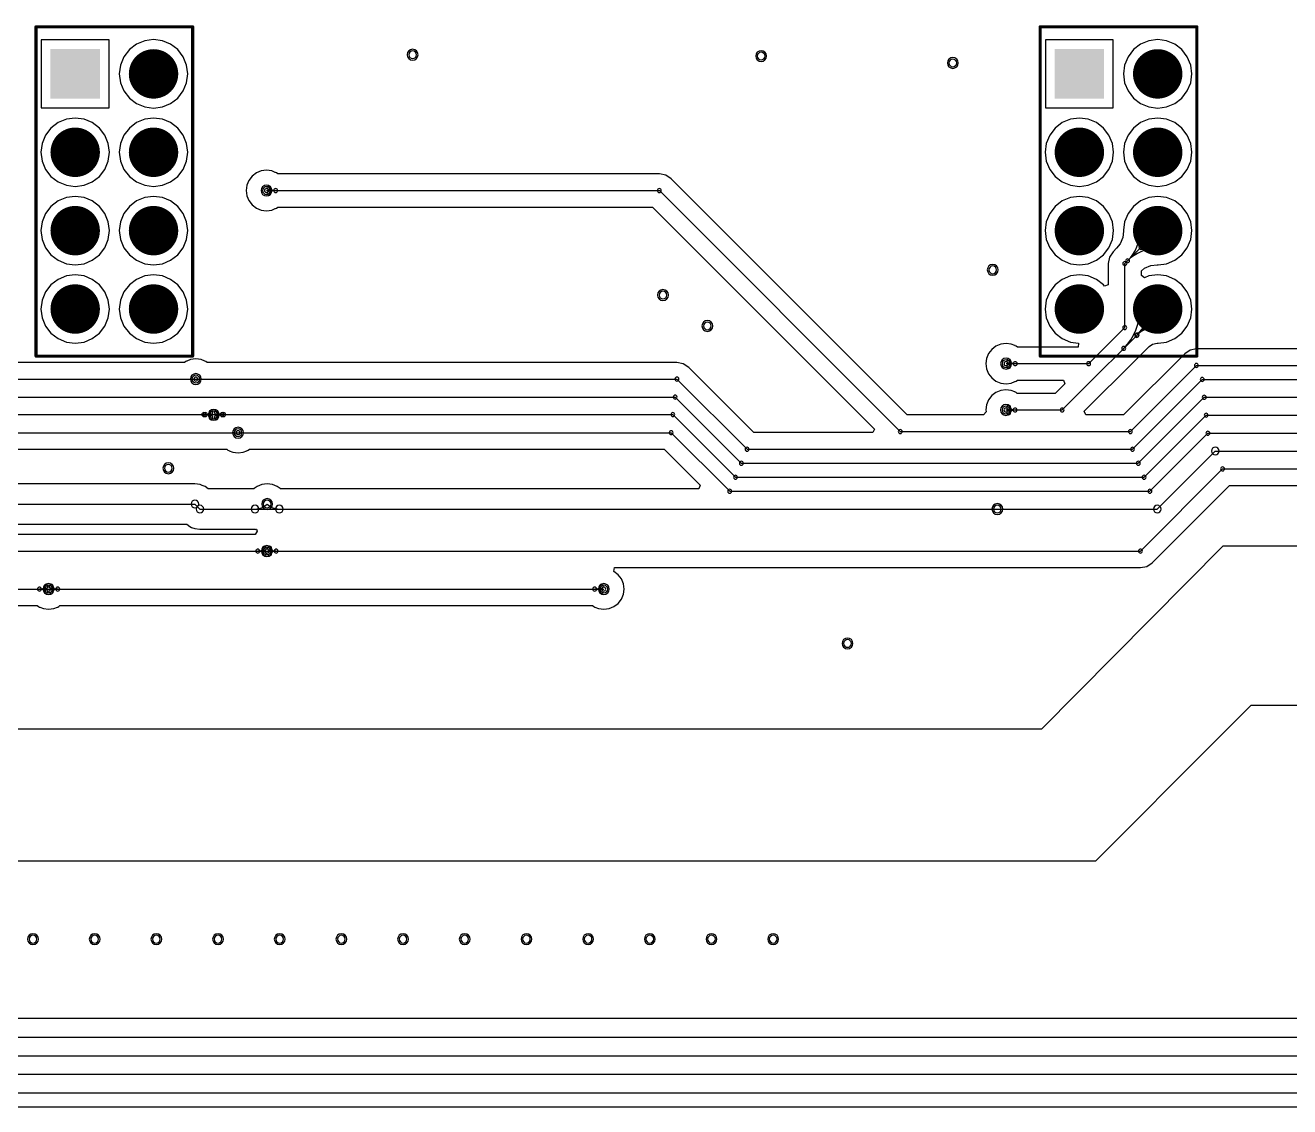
# Model space of a CAD drawing. Header units: inches. Extents: x 32166 to 66782, y 2386 to 7162.
# Drawn here: x 32795.8 to 33123.7, y 3661 to 3941.3 of the extents above; entities that cross this region are included whole.
import ezdxf

# ---------------------------------------------------------------- set-up
doc = ezdxf.new("R2010")
doc.units = ezdxf.units.IN
doc.header["$LTSCALE"] = 0.64311
doc.header["$MEASUREMENT"] = 0
for name, color, linetype in [('KEEPOUTLAYER', 6, 'CONTINUOUS'), ('MULTILAYER', 9, 'CONTINUOUS'), ('TOPLAYER', 1, 'CONTINUOUS'), ('TOPOVERLAY', 2, 'CONTINUOUS'), ('TOPSOLDER', 216, 'CONTINUOUS')]:
    doc.layers.add(name, color=color, linetype=linetype)

msp = doc.modelspace()

# ---------------------------------------------------------------- linework, layer by layer
at = {"layer": 'KEEPOUTLAYER'}
msp.add_line((32499.27, 3660.96), (34258.55, 3660.96), dxfattribs=at)
at = {"layer": 'MULTILAYER', "const_width": 5.6}
for points in [[(32826.21, 3928.72, 1), (32831.81, 3928.72, 1)], [(33086.69, 3928.72, 1), (33092.29, 3928.72, 1)], [(32805.89, 3908.4, 1), (32811.49, 3908.4, 1)], [(32826.21, 3908.4, 1), (32831.81, 3908.4, 1)], [(33066.37, 3908.4, 1), (33071.97, 3908.4, 1)], [(33086.69, 3908.4, 1), (33092.29, 3908.4, 1)], [(32805.89, 3888.08, 1), (32811.49, 3888.08, 1)], [(32826.21, 3888.08, 1), (32831.81, 3888.08, 1)], [(33066.37, 3888.08, 1), (33071.97, 3888.08, 1)], [(33086.69, 3888.08, 1), (33092.29, 3888.08, 1)], [(32805.89, 3867.76, 1), (32811.49, 3867.76, 1)], [(32826.21, 3867.76, 1), (32831.81, 3867.76, 1)], [(33066.37, 3867.76, 1), (33071.97, 3867.76, 1)], [(33086.69, 3867.76, 1), (33092.29, 3867.76, 1)]]:
    msp.add_lwpolyline(points, format="xyb", close=True, dxfattribs=at)
at = {"layer": 'MULTILAYER'}
for centre, start, end in [((32896.23, 3933.68), 0, 180), ((32896.23, 3933.68), 180, 0), ((32986.63, 3933.33), 0, 180), ((32986.63, 3933.33), 180, 0), ((33036.35, 3931.56), 0, 180), ((33036.35, 3931.56), 180, 0), ((32858.31, 3898.48), 0, 180), ((32858.31, 3898.48), 180, 0), ((33046.71, 3877.92), 0, 180), ((33046.71, 3877.92), 180, 0), ((32961.17, 3871.38), 0, 180), ((32961.17, 3871.38), 180, 0), ((32972.69, 3863.38), 0, 180), ((32972.69, 3863.38), 180, 0), ((33050.15, 3853.6), 0, 180), ((32839.99, 3849.6), 0, 180), ((33050.15, 3853.6), 180, 0), ((32839.99, 3849.6), 180, 0), ((32844.63, 3840.32), 0, 180), ((33050.13, 3841.59), 0, 180), ((33050.13, 3841.59), 180, 0), ((32844.63, 3840.32), 180, 0), ((32850.95, 3835.7), 0, 180), ((32850.95, 3835.7), 180, 0), ((32832.87, 3826.48), 0, 180), ((32832.87, 3826.48), 180, 0), ((32858.49, 3817.2), 0, 180), ((32858.49, 3817.2), 180, 0), ((33047.91, 3815.9), 0, 180), ((33047.91, 3815.9), 180, 0), ((32858.44, 3805.01), 0, 180), ((32858.44, 3805.01), 180, 0), ((32801.8, 3795.16), 0, 180), ((32801.8, 3795.16), 180, 0), ((32945.83, 3795.16), 0, 180), ((32945.83, 3795.16), 180, 0), ((33009.03, 3781.06), 0, 180), ((33009.03, 3781.06), 180, 0), ((32797.75, 3704.4), 0, 180), ((32797.75, 3704.4), 180, 0), ((32813.75, 3704.4), 0, 180), ((32813.75, 3704.4), 180, 0), ((32829.75, 3704.4), 0, 180), ((32829.75, 3704.4), 180, 0), ((32845.75, 3704.4), 0, 180), ((32845.75, 3704.4), 180, 0), ((32861.75, 3704.4), 0, 180), ((32861.75, 3704.4), 180, 0), ((32877.75, 3704.4), 0, 180), ((32877.75, 3704.4), 180, 0), ((32893.75, 3704.4), 0, 180), ((32893.75, 3704.4), 180, 0), ((32909.75, 3704.4), 0, 180), ((32909.75, 3704.4), 180, 0), ((32925.75, 3704.4), 0, 180), ((32925.75, 3704.4), 180, 0), ((32941.75, 3704.4), 0, 180), ((32941.75, 3704.4), 180, 0), ((32957.75, 3704.4), 0, 180), ((32957.75, 3704.4), 180, 0), ((32973.75, 3704.4), 0, 180), ((32973.75, 3704.4), 180, 0), ((32989.75, 3704.4), 0, 180), ((32989.75, 3704.4), 180, 0)]:
    msp.add_arc(centre, 1, start, end, dxfattribs=at)
for points in [[(32814.29, 3934.32), (32803.09, 3934.32), (32814.29, 3923.12), (32803.09, 3923.12)], [(33074.77, 3934.32), (33063.57, 3934.32), (33074.77, 3923.12), (33063.57, 3923.12)]]:
    msp.add_solid(points, dxfattribs=at)
at = {"layer": 'TOPLAYER'}
for p, q in [((32817.49, 3937.52), (32799.89, 3937.52)), ((32799.89, 3937.52), (32799.89, 3919.92)), ((32817.49, 3919.92), (32817.49, 3937.52)), ((32824.58, 3936.41), (32822.74, 3935)), ((32826.72, 3937.3), (32824.58, 3936.41)), ((32829.01, 3937.6), (32826.72, 3937.3)), ((32831.31, 3937.3), (32829.01, 3937.6)), ((32833.45, 3936.41), (32831.31, 3937.3)), ((32835.29, 3935), (32833.45, 3936.41)), ((33077.97, 3937.52), (33060.37, 3937.52)), ((33060.37, 3937.52), (33060.37, 3919.92)), ((33077.97, 3919.92), (33077.97, 3937.52)), ((33085.06, 3936.41), (33083.22, 3935)), ((33087.2, 3937.3), (33085.06, 3936.41)), ((33089.49, 3937.6), (33087.2, 3937.3)), ((33091.79, 3937.3), (33089.49, 3937.6)), ((33093.93, 3936.41), (33091.79, 3937.3)), ((33095.77, 3935), (33093.93, 3936.41)), ((32821.33, 3933.16), (32820.44, 3931.02)), ((32822.74, 3935), (32821.33, 3933.16)), ((32836.7, 3933.16), (32835.29, 3935)), ((32837.59, 3931.02), (32836.7, 3933.16)), ((33081.81, 3933.16), (33080.92, 3931.02)), ((33083.22, 3935), (33081.81, 3933.16)), ((33097.18, 3933.16), (33095.77, 3935)), ((33098.07, 3931.02), (33097.18, 3933.16)), ((32820.44, 3931.02), (32820.14, 3928.72)), ((32837.89, 3928.72), (32837.59, 3931.02)), ((33080.92, 3931.02), (33080.62, 3928.72)), ((33098.37, 3928.72), (33098.07, 3931.02)), ((32820.14, 3928.72), (32820.44, 3926.43)), ((32820.44, 3926.43), (32821.33, 3924.29)), ((32836.7, 3924.29), (32837.59, 3926.43)), ((32837.59, 3926.43), (32837.89, 3928.72)), ((33080.62, 3928.72), (33080.92, 3926.43)), ((33080.92, 3926.43), (33081.81, 3924.29)), ((33097.18, 3924.29), (33098.07, 3926.43)), ((33098.07, 3926.43), (33098.37, 3928.72)), ((32821.33, 3924.29), (32822.74, 3922.45)), ((32835.29, 3922.45), (32836.7, 3924.29)), ((33081.81, 3924.29), (33083.22, 3922.45)), ((33095.77, 3922.45), (33097.18, 3924.29)), ((32799.89, 3919.92), (32817.49, 3919.92)), ((32822.74, 3922.45), (32824.58, 3921.04)), ((32824.58, 3921.04), (32826.72, 3920.15)), ((32826.72, 3920.15), (32829.01, 3919.85)), ((32829.01, 3919.85), (32831.31, 3920.15)), ((32831.31, 3920.15), (32833.45, 3921.04)), ((32833.45, 3921.04), (32835.29, 3922.45)), ((33060.37, 3919.92), (33077.97, 3919.92)), ((33083.22, 3922.45), (33085.06, 3921.04)), ((33085.06, 3921.04), (33087.2, 3920.15)), ((33087.2, 3920.15), (33089.49, 3919.85)), ((33089.49, 3919.85), (33091.79, 3920.15)), ((33091.79, 3920.15), (33093.93, 3921.04)), ((33093.93, 3921.04), (33095.77, 3922.45)), ((32806.4, 3916.98), (32804.26, 3916.09)), ((32808.69, 3917.28), (32806.4, 3916.98)), ((32810.99, 3916.98), (32808.69, 3917.28)), ((32813.13, 3916.09), (32810.99, 3916.98)), ((32826.72, 3916.98), (32824.58, 3916.09)), ((32829.01, 3917.28), (32826.72, 3916.98)), ((32831.31, 3916.98), (32829.01, 3917.28)), ((32833.45, 3916.09), (32831.31, 3916.98)), ((33066.88, 3916.98), (33064.74, 3916.09)), ((33069.17, 3917.28), (33066.88, 3916.98)), ((33071.47, 3916.98), (33069.17, 3917.28)), ((33073.61, 3916.09), (33071.47, 3916.98)), ((33087.2, 3916.98), (33085.06, 3916.09)), ((33089.49, 3917.28), (33087.2, 3916.98)), ((33091.79, 3916.98), (33089.49, 3917.28)), ((33093.93, 3916.09), (33091.79, 3916.98)), ((32802.42, 3914.68), (32801.01, 3912.84)), ((32804.26, 3916.09), (32802.42, 3914.68)), ((32814.97, 3914.68), (32813.13, 3916.09)), ((32816.38, 3912.84), (32814.97, 3914.68)), ((32822.74, 3914.68), (32821.33, 3912.84)), ((32824.58, 3916.09), (32822.74, 3914.68)), ((32835.29, 3914.68), (32833.45, 3916.09)), ((32836.7, 3912.84), (32835.29, 3914.68)), ((33062.9, 3914.68), (33061.49, 3912.84)), ((33064.74, 3916.09), (33062.9, 3914.68)), ((33075.45, 3914.68), (33073.61, 3916.09)), ((33076.86, 3912.84), (33075.45, 3914.68)), ((33083.22, 3914.68), (33081.81, 3912.84)), ((33085.06, 3916.09), (33083.22, 3914.68)), ((33095.77, 3914.68), (33093.93, 3916.09)), ((33097.18, 3912.84), (33095.77, 3914.68)), ((32800.12, 3910.7), (32799.82, 3908.4)), ((32801.01, 3912.84), (32800.12, 3910.7)), ((32817.27, 3910.7), (32816.38, 3912.84)), ((32817.57, 3908.4), (32817.27, 3910.7)), ((32820.44, 3910.7), (32820.14, 3908.4)), ((32821.33, 3912.84), (32820.44, 3910.7)), ((32837.59, 3910.7), (32836.7, 3912.84)), ((32837.89, 3908.4), (32837.59, 3910.7)), ((33060.6, 3910.7), (33060.3, 3908.4)), ((33061.49, 3912.84), (33060.6, 3910.7)), ((33077.75, 3910.7), (33076.86, 3912.84)), ((33078.05, 3908.4), (33077.75, 3910.7)), ((33080.92, 3910.7), (33080.62, 3908.4)), ((33081.81, 3912.84), (33080.92, 3910.7)), ((33098.07, 3910.7), (33097.18, 3912.84)), ((33098.37, 3908.4), (33098.07, 3910.7)), ((32799.82, 3908.4), (32800.12, 3906.11)), ((32817.27, 3906.11), (32817.57, 3908.4)), ((32820.14, 3908.4), (32820.44, 3906.11)), ((32837.59, 3906.11), (32837.89, 3908.4)), ((33060.3, 3908.4), (33060.6, 3906.11)), ((33077.75, 3906.11), (33078.05, 3908.4)), ((33080.62, 3908.4), (33080.92, 3906.11)), ((33098.07, 3906.11), (33098.37, 3908.4)), ((32800.12, 3906.11), (32801.01, 3903.97)), ((32801.01, 3903.97), (32802.42, 3902.13)), ((32814.97, 3902.13), (32816.38, 3903.97)), ((32816.38, 3903.97), (32817.27, 3906.11)), ((32820.44, 3906.11), (32821.33, 3903.97)), ((32821.33, 3903.97), (32822.74, 3902.13)), ((32835.29, 3902.13), (32836.7, 3903.97)), ((32836.7, 3903.97), (32837.59, 3906.11)), ((32856.95, 3903.55), (32855.69, 3903.03)), ((32858.31, 3903.73), (32856.95, 3903.55)), ((32859.67, 3903.55), (32858.31, 3903.73)), ((32860.61, 3903.16), (32859.67, 3903.55)), ((32860.65, 3903.15), (32860.61, 3903.16)), ((32860.68, 3903.13), (32860.65, 3903.15)), ((32860.93, 3903.03), (32860.68, 3903.13)), ((33060.6, 3906.11), (33061.49, 3903.97)), ((33061.49, 3903.97), (33062.9, 3902.13)), ((33075.45, 3902.13), (33076.86, 3903.97)), ((33076.86, 3903.97), (33077.75, 3906.11)), ((33080.92, 3906.11), (33081.81, 3903.97)), ((33081.81, 3903.97), (33083.22, 3902.13)), ((33095.77, 3902.13), (33097.18, 3903.97)), ((33097.18, 3903.97), (33098.07, 3906.11)), ((32802.42, 3902.13), (32804.26, 3900.72)), ((32804.26, 3900.72), (32806.4, 3899.83)), ((32806.4, 3899.83), (32808.69, 3899.53)), ((32808.69, 3899.53), (32810.99, 3899.83)), ((32810.99, 3899.83), (32813.13, 3900.72)), ((32813.13, 3900.72), (32814.97, 3902.13)), ((32822.74, 3902.13), (32824.58, 3900.72)), ((32824.58, 3900.72), (32826.72, 3899.83)), ((32826.72, 3899.83), (32829.01, 3899.53)), ((32829.01, 3899.53), (32831.31, 3899.83)), ((32831.31, 3899.83), (32833.45, 3900.72)), ((32833.45, 3900.72), (32835.29, 3902.13)), ((32853.24, 3899.84), (32853.07, 3898.48)), ((32853.77, 3901.11), (32853.24, 3899.84)), ((32854.6, 3902.19), (32853.77, 3901.11)), ((32855.69, 3903.03), (32854.6, 3902.19)), ((32861.25, 3902.78), (32860.93, 3903.03)), ((32960.23, 3902.78), (32861.25, 3902.78)), ((32961.88, 3902.46), (32960.23, 3902.78)), ((32963.27, 3901.52), (32961.88, 3902.46)), ((33024.49, 3840.3), (32963.27, 3901.52)), ((33062.9, 3902.13), (33064.74, 3900.72)), ((33064.74, 3900.72), (33066.88, 3899.83)), ((33066.88, 3899.83), (33069.17, 3899.53)), ((33069.17, 3899.53), (33071.47, 3899.83)), ((33071.47, 3899.83), (33073.61, 3900.72)), ((33073.61, 3900.72), (33075.45, 3902.13)), ((33083.22, 3902.13), (33085.06, 3900.72)), ((33085.06, 3900.72), (33087.2, 3899.83)), ((33087.2, 3899.83), (33089.49, 3899.53)), ((33089.49, 3899.53), (33091.79, 3899.83)), ((33091.79, 3899.83), (33093.93, 3900.72)), ((33093.93, 3900.72), (33095.77, 3902.13)), ((32806.4, 3896.66), (32804.26, 3895.77)), ((32808.69, 3896.96), (32806.4, 3896.66)), ((32810.99, 3896.66), (32808.69, 3896.96)), ((32813.13, 3895.77), (32810.99, 3896.66)), ((32826.72, 3896.66), (32824.58, 3895.77)), ((32829.01, 3896.96), (32826.72, 3896.66)), ((32831.31, 3896.66), (32829.01, 3896.96)), ((32833.45, 3895.77), (32831.31, 3896.66)), ((32853.07, 3898.48), (32853.24, 3897.13)), ((32853.24, 3897.13), (32853.77, 3895.86)), ((32858.31, 3898.48), (32960.23, 3898.48)), ((32960.23, 3898.48), (33022.71, 3836)), ((33066.88, 3896.66), (33064.74, 3895.77)), ((33069.17, 3896.96), (33066.88, 3896.66)), ((33071.47, 3896.66), (33069.17, 3896.96)), ((33073.61, 3895.77), (33071.47, 3896.66)), ((33087.2, 3896.66), (33085.06, 3895.77)), ((33089.49, 3896.96), (33087.2, 3896.66)), ((33091.79, 3896.66), (33089.49, 3896.96)), ((33093.93, 3895.77), (33091.79, 3896.66)), ((32802.42, 3894.36), (32801.01, 3892.52)), ((32804.26, 3895.77), (32802.42, 3894.36)), ((32814.97, 3894.36), (32813.13, 3895.77)), ((32816.38, 3892.52), (32814.97, 3894.36)), ((32822.74, 3894.36), (32821.33, 3892.52)), ((32824.58, 3895.77), (32822.74, 3894.36)), ((32835.29, 3894.36), (32833.45, 3895.77)), ((32836.7, 3892.52), (32835.29, 3894.36)), ((32853.77, 3895.86), (32854.6, 3894.78)), ((32854.6, 3894.78), (32855.69, 3893.94)), ((32855.69, 3893.94), (32856.95, 3893.42)), ((32856.95, 3893.42), (32858.31, 3893.24)), ((32858.31, 3893.24), (32859.67, 3893.42)), ((32859.67, 3893.42), (32860.61, 3893.81)), ((32860.61, 3893.81), (32860.65, 3893.82)), ((32860.65, 3893.82), (32860.68, 3893.84)), ((32860.68, 3893.84), (32860.93, 3893.94)), ((32860.93, 3893.94), (32861.25, 3894.19)), ((32861.25, 3894.19), (32958.45, 3894.19)), ((32958.45, 3894.19), (33015.99, 3836.65)), ((33062.9, 3894.36), (33061.49, 3892.52)), ((33064.74, 3895.77), (33062.9, 3894.36)), ((33075.45, 3894.36), (33073.61, 3895.77)), ((33076.86, 3892.52), (33075.45, 3894.36)), ((33083.22, 3894.36), (33081.81, 3892.52)), ((33085.06, 3895.77), (33083.22, 3894.36)), ((33095.77, 3894.36), (33093.93, 3895.77)), ((33097.18, 3892.52), (33095.77, 3894.36)), ((32800.12, 3890.38), (32799.82, 3888.08)), ((32801.01, 3892.52), (32800.12, 3890.38)), ((32817.27, 3890.38), (32816.38, 3892.52)), ((32817.57, 3888.08), (32817.27, 3890.38)), ((32820.44, 3890.38), (32820.14, 3888.08)), ((32821.33, 3892.52), (32820.44, 3890.38)), ((32837.59, 3890.38), (32836.7, 3892.52)), ((32837.89, 3888.08), (32837.59, 3890.38)), ((33060.6, 3890.38), (33060.3, 3888.08)), ((33061.49, 3892.52), (33060.6, 3890.38)), ((33077.75, 3890.38), (33076.86, 3892.52)), ((33078.05, 3888.08), (33077.75, 3890.38)), ((33080.92, 3890.38), (33080.63, 3888.18)), ((33081.81, 3892.52), (33080.92, 3890.38)), ((33098.07, 3890.38), (33097.18, 3892.52)), ((33098.37, 3888.08), (33098.07, 3890.38)), ((32799.82, 3888.08), (32800.12, 3885.79)), ((32817.27, 3885.79), (32817.57, 3888.08)), ((32820.14, 3888.08), (32820.44, 3885.79)), ((32837.59, 3885.79), (32837.89, 3888.08)), ((33060.3, 3888.08), (33060.6, 3885.79)), ((33077.75, 3885.79), (33078.05, 3888.08)), ((33080.64, 3887.96), (33080.42, 3886.32)), ((33080.63, 3888.18), (33080.61, 3888.08)), ((33080.61, 3888.08), (33080.62, 3888.08)), ((33080.62, 3888.08), (33080.64, 3887.96)), ((33080.95, 3879.54), (33089.49, 3888.08)), ((33098.07, 3885.79), (33098.37, 3888.08)), ((32800.12, 3885.79), (32801.01, 3883.65)), ((32801.01, 3883.65), (32802.42, 3881.81)), ((32814.97, 3881.81), (32816.38, 3883.65)), ((32816.38, 3883.65), (32817.27, 3885.79)), ((32820.44, 3885.79), (32821.33, 3883.65)), ((32821.33, 3883.65), (32822.74, 3881.81)), ((32835.29, 3881.81), (32836.7, 3883.65)), ((32836.7, 3883.65), (32837.59, 3885.79)), ((33060.6, 3885.79), (33061.49, 3883.65)), ((33061.49, 3883.65), (33062.9, 3881.81)), ((33075.45, 3881.81), (33076.86, 3883.65)), ((33076.86, 3883.65), (33077.75, 3885.79)), ((33078.84, 3883.51), (33077.91, 3882.58)), ((33079.74, 3884.68), (33078.84, 3883.51)), ((33080.42, 3886.32), (33079.74, 3884.68)), ((33095.77, 3881.81), (33097.18, 3883.65)), ((33097.18, 3883.65), (33098.07, 3885.79)), ((32802.42, 3881.81), (32804.26, 3880.4)), ((32804.26, 3880.4), (32806.4, 3879.51)), ((32810.99, 3879.51), (32813.13, 3880.4)), ((32813.13, 3880.4), (32814.97, 3881.81)), ((32822.74, 3881.81), (32824.58, 3880.4)), ((32824.58, 3880.4), (32826.72, 3879.51)), ((32831.31, 3879.51), (32833.45, 3880.4)), ((32833.45, 3880.4), (32835.29, 3881.81)), ((33062.9, 3881.81), (33064.74, 3880.4)), ((33064.74, 3880.4), (33066.88, 3879.51)), ((33071.47, 3879.51), (33073.61, 3880.4)), ((33073.61, 3880.4), (33075.45, 3881.81)), ((33076.98, 3881.19), (33076.65, 3879.54)), ((33077.91, 3882.58), (33076.98, 3881.19)), ((33091.79, 3879.51), (33093.93, 3880.4)), ((33093.93, 3880.4), (33095.77, 3881.81)), ((32806.4, 3879.51), (32808.69, 3879.21)), ((32808.69, 3879.21), (32810.99, 3879.51)), ((32826.72, 3879.51), (32829.01, 3879.21)), ((32829.01, 3879.21), (32831.31, 3879.51)), ((33066.88, 3879.51), (33069.17, 3879.21)), ((33069.17, 3879.21), (33071.47, 3879.51)), ((33076.65, 3879.54), (33076.65, 3874.06)), ((33080.95, 3862.96), (33080.95, 3879.54)), ((33085.25, 3877.68), (33086.09, 3878.33)), ((33085.25, 3876.45), (33085.25, 3877.68)), ((33086.09, 3878.33), (33087.73, 3879.01)), ((33087.73, 3879.01), (33089.37, 3879.22)), ((33089.37, 3879.22), (33089.49, 3879.21)), ((33089.49, 3879.2), (33089.59, 3879.22)), ((33089.49, 3879.21), (33089.49, 3879.2)), ((33089.59, 3879.22), (33091.79, 3879.51)), ((32802.42, 3874.04), (32801.01, 3872.2)), ((32804.26, 3875.45), (32802.42, 3874.04)), ((32806.4, 3876.34), (32804.26, 3875.45)), ((32808.69, 3876.64), (32806.4, 3876.34)), ((32810.99, 3876.34), (32808.69, 3876.64)), ((32813.13, 3875.45), (32810.99, 3876.34)), ((32814.97, 3874.04), (32813.13, 3875.45)), ((32816.38, 3872.2), (32814.97, 3874.04)), ((32822.74, 3874.04), (32821.33, 3872.2)), ((32824.58, 3875.45), (32822.74, 3874.04)), ((32826.72, 3876.34), (32824.58, 3875.45)), ((32829.01, 3876.64), (32826.72, 3876.34)), ((32831.31, 3876.34), (32829.01, 3876.64)), ((32833.45, 3875.45), (32831.31, 3876.34)), ((32835.29, 3874.04), (32833.45, 3875.45)), ((32836.7, 3872.2), (32835.29, 3874.04)), ((33062.9, 3874.04), (33061.49, 3872.2)), ((33064.74, 3875.45), (33062.9, 3874.04)), ((33066.88, 3876.34), (33064.74, 3875.45)), ((33069.17, 3876.64), (33066.88, 3876.34)), ((33071.47, 3876.34), (33069.17, 3876.64)), ((33073.61, 3875.45), (33071.47, 3876.34)), ((33075.45, 3874.04), (33073.61, 3875.45)), ((33075.69, 3873.73), (33075.45, 3874.04)), ((33076.65, 3874.06), (33075.69, 3873.73)), ((33086.09, 3875.88), (33085.25, 3876.45)), ((33087.2, 3876.34), (33086.09, 3875.88)), ((33089.49, 3876.64), (33087.2, 3876.34)), ((33091.79, 3876.34), (33089.49, 3876.64)), ((33093.93, 3875.45), (33091.79, 3876.34)), ((33095.77, 3874.04), (33093.93, 3875.45)), ((33097.18, 3872.2), (33095.77, 3874.04)), ((32801.01, 3872.2), (32800.12, 3870.06)), ((32817.27, 3870.06), (32816.38, 3872.2)), ((32821.33, 3872.2), (32820.44, 3870.06)), ((32837.59, 3870.06), (32836.7, 3872.2)), ((33061.49, 3872.2), (33060.6, 3870.06)), ((33098.07, 3870.06), (33097.18, 3872.2)), ((32800.12, 3870.06), (32799.82, 3867.76)), ((32799.82, 3867.76), (32800.12, 3865.47)), ((32817.57, 3867.76), (32817.27, 3870.06)), ((32817.27, 3865.47), (32817.57, 3867.76)), ((32820.44, 3870.06), (32820.14, 3867.76)), ((32820.14, 3867.76), (32820.44, 3865.47)), ((32837.89, 3867.76), (32837.59, 3870.06)), ((32837.59, 3865.47), (32837.89, 3867.76)), ((33060.6, 3870.06), (33060.3, 3867.76)), ((33060.3, 3867.76), (33060.6, 3865.47)), ((33089.49, 3866.37), (33089.49, 3867.76)), ((33098.37, 3867.76), (33098.07, 3870.06)), ((33098.07, 3865.47), (33098.37, 3867.76)), ((32800.12, 3865.47), (32801.01, 3863.33)), ((32816.38, 3863.33), (32817.27, 3865.47)), ((32820.44, 3865.47), (32821.33, 3863.33)), ((32836.7, 3863.33), (32837.59, 3865.47)), ((33060.6, 3865.47), (33061.49, 3863.33)), ((33064.71, 3841.59), (33089.49, 3866.37)), ((33097.18, 3863.33), (33098.07, 3865.47)), ((32801.01, 3863.33), (32802.42, 3861.49)), ((32802.42, 3861.49), (32804.26, 3860.08)), ((32813.13, 3860.08), (32814.97, 3861.49)), ((32814.97, 3861.49), (32816.38, 3863.33)), ((32821.33, 3863.33), (32822.74, 3861.49)), ((32822.74, 3861.49), (32824.58, 3860.08)), ((32833.45, 3860.08), (32835.29, 3861.49)), ((32835.29, 3861.49), (32836.7, 3863.33)), ((33061.49, 3863.33), (33062.9, 3861.49)), ((33062.9, 3861.49), (33064.74, 3860.08)), ((33071.59, 3853.6), (33080.95, 3862.96)), ((33093.93, 3860.08), (33095.77, 3861.49)), ((33095.77, 3861.49), (33097.18, 3863.33)), ((32804.26, 3860.08), (32806.4, 3859.19)), ((32806.4, 3859.19), (32808.69, 3858.89)), ((32808.69, 3858.89), (32810.99, 3859.19)), ((32810.99, 3859.19), (32813.13, 3860.08)), ((32824.58, 3860.08), (32826.72, 3859.19)), ((32826.72, 3859.19), (32829.01, 3858.89)), ((32829.01, 3858.89), (32831.31, 3859.19)), ((32831.31, 3859.19), (32833.45, 3860.08)), ((33046.44, 3857.31), (33045.61, 3856.23)), ((33047.53, 3858.15), (33046.44, 3857.31)), ((33048.79, 3858.67), (33047.53, 3858.15)), ((33050.15, 3858.85), (33048.79, 3858.67)), ((33051.51, 3858.67), (33050.15, 3858.85)), ((33052.45, 3858.28), (33051.51, 3858.67)), ((33052.49, 3858.27), (33052.45, 3858.28)), ((33052.52, 3858.25), (33052.49, 3858.27)), ((33052.77, 3858.15), (33052.52, 3858.25)), ((33053.09, 3857.9), (33052.77, 3858.15)), ((33068.89, 3857.9), (33053.09, 3857.9)), ((33064.74, 3860.08), (33066.88, 3859.19)), ((33066.88, 3859.19), (33068.96, 3858.92)), ((33068.96, 3858.92), (33068.89, 3857.9)), ((33083.78, 3854.58), (33087.25, 3858.05)), ((33087.25, 3858.05), (33088.17, 3858.67)), ((33088.17, 3858.67), (33089.37, 3858.9)), ((33089.37, 3858.9), (33089.49, 3858.89)), ((33089.49, 3858.88), (33089.59, 3858.9)), ((33089.49, 3858.89), (33089.49, 3858.88)), ((33089.59, 3858.9), (33091.79, 3859.19)), ((33091.79, 3859.19), (33093.93, 3860.08)), ((33099.54, 3857.43), (33097.89, 3857.1)), ((33160.49, 3857.43), (33099.54, 3857.43)), ((32837.05, 3853.9), (32656.64, 3853.9)), ((32837.37, 3854.14), (32837.05, 3853.9)), ((32837.61, 3854.25), (32837.37, 3854.14)), ((32837.65, 3854.27), (32837.61, 3854.25)), ((32837.69, 3854.28), (32837.65, 3854.27)), ((32838.63, 3854.67), (32837.69, 3854.28)), ((32839.99, 3854.85), (32838.63, 3854.67)), ((32841.35, 3854.67), (32839.99, 3854.85)), ((32842.29, 3854.28), (32841.35, 3854.67)), ((32842.33, 3854.27), (32842.29, 3854.28)), ((32842.36, 3854.25), (32842.33, 3854.27)), ((32842.61, 3854.14), (32842.36, 3854.25)), ((32842.93, 3853.9), (32842.61, 3854.14)), ((32964.79, 3853.9), (32842.93, 3853.9)), ((32966.44, 3853.57), (32964.79, 3853.9)), ((33045.08, 3854.96), (33044.91, 3853.6)), ((33045.61, 3856.23), (33045.08, 3854.96)), ((33070.44, 3841.24), (33083.72, 3854.52)), ((33096.5, 3856.17), (33080.63, 3840.3)), ((33083.72, 3854.52), (33083.72, 3854.52)), ((33083.72, 3854.52), (33083.73, 3854.52)), ((33083.73, 3854.52), (33083.78, 3854.58)), ((33097.89, 3857.1), (33096.5, 3856.17)), ((32967.83, 3852.64), (32966.44, 3853.57)), ((32984.76, 3835.71), (32967.83, 3852.64)), ((33044.91, 3853.6), (33045.08, 3852.25)), ((33045.08, 3852.25), (33045.61, 3850.98)), ((33045.61, 3850.98), (33046.44, 3849.9)), ((33050.15, 3853.6), (33071.59, 3853.6)), ((33082.41, 3836), (33099.54, 3853.13)), ((33099.54, 3853.13), (33160.49, 3853.13)), ((32654.86, 3849.6), (32839.99, 3849.6)), ((32839.99, 3849.6), (32964.79, 3849.6)), ((32964.79, 3849.6), (32982.98, 3831.41)), ((33046.44, 3849.9), (33047.53, 3849.06)), ((33047.53, 3849.06), (33048.79, 3848.54)), ((33048.79, 3848.54), (33050.15, 3848.36)), ((33050.15, 3848.36), (33051.51, 3848.54)), ((33051.51, 3848.54), (33052.45, 3848.93)), ((33052.45, 3848.93), (33052.49, 3848.94)), ((33052.49, 3848.94), (33052.52, 3848.96)), ((33052.52, 3848.96), (33052.77, 3849.06)), ((33052.77, 3849.06), (33053.09, 3849.31)), ((33053.09, 3849.31), (33065.02, 3849.31)), ((33065.41, 3848.37), (33062.93, 3845.89)), ((33065.02, 3849.31), (33065.41, 3848.37)), ((33082.96, 3831.41), (33101.04, 3849.5)), ((33101.04, 3849.5), (33157.33, 3849.5)), ((32647.22, 3844.94), (32964.32, 3844.94)), ((32964.32, 3844.94), (32981.48, 3827.78)), ((33045.59, 3844.21), (33045.07, 3842.95)), ((33046.43, 3845.3), (33045.59, 3844.21)), ((33047.51, 3846.13), (33046.43, 3845.3)), ((33048.78, 3846.65), (33047.51, 3846.13)), ((33050.13, 3846.83), (33048.78, 3846.65)), ((33051.49, 3846.65), (33050.13, 3846.83)), ((33052.44, 3846.26), (33051.49, 3846.65)), ((33052.48, 3846.26), (33052.44, 3846.26)), ((33052.51, 3846.23), (33052.48, 3846.26)), ((33052.76, 3846.13), (33052.51, 3846.23)), ((33053.07, 3845.89), (33052.76, 3846.13)), ((33062.93, 3845.89), (33053.07, 3845.89)), ((33084.46, 3827.78), (33101.56, 3844.88)), ((33101.56, 3844.88), (33149.99, 3844.88)), ((33044.96, 3841.07), (33044.29, 3840.3)), ((33045.07, 3842.95), (33044.89, 3841.59)), ((33044.89, 3841.59), (33044.96, 3841.07)), ((33050.13, 3841.59), (33064.71, 3841.59)), ((33070.83, 3840.3), (33070.44, 3841.24)), ((32639.45, 3840.4), (32963.72, 3840.4)), ((32963.72, 3840.4), (32979.97, 3824.15)), ((33044.29, 3840.3), (33024.49, 3840.3)), ((33080.63, 3840.3), (33070.83, 3840.3)), ((33085.96, 3824.15), (33102.06, 3840.24)), ((33102.06, 3840.24), (33223.83, 3840.24)), ((32632.17, 3835.7), (32850.95, 3835.7)), ((32850.95, 3835.7), (32963.29, 3835.7)), ((32963.29, 3835.7), (32978.47, 3820.52)), ((33015.6, 3835.71), (32984.76, 3835.71)), ((33015.99, 3836.65), (33015.6, 3835.71)), ((33022.71, 3836), (33082.41, 3836)), ((33087.47, 3820.52), (33102.51, 3835.56)), ((33102.51, 3835.56), (33344.69, 3835.56)), ((32632.17, 3831.4), (32848.01, 3831.4)), ((32848.01, 3831.4), (32848.33, 3831.16)), ((32848.33, 3831.16), (32848.58, 3831.05)), ((32848.58, 3831.05), (32848.61, 3831.03)), ((32848.61, 3831.03), (32848.65, 3831.02)), ((32848.65, 3831.02), (32849.59, 3830.63)), ((32852.31, 3830.63), (32853.25, 3831.02)), ((32853.25, 3831.02), (32853.29, 3831.03)), ((32853.29, 3831.03), (32853.32, 3831.05)), ((32853.32, 3831.05), (32853.57, 3831.16)), ((32853.57, 3831.16), (32853.89, 3831.4)), ((32853.89, 3831.4), (32961.51, 3831.4)), ((32961.51, 3831.4), (32970.82, 3822.08)), ((32982.98, 3831.41), (33082.96, 3831.41)), ((33089.38, 3815.9), (33104.42, 3830.94)), ((33104.42, 3830.94), (33128.15, 3830.94)), ((32849.59, 3830.63), (32850.95, 3830.45)), ((32850.95, 3830.45), (32852.31, 3830.63)), ((32981.48, 3827.78), (33084.46, 3827.78)), ((33085.02, 3805.01), (33106.33, 3826.32)), ((33106.33, 3826.32), (33348.52, 3826.32)), ((32839.75, 3822.45), (32593.19, 3822.45)), ((32841.11, 3822.27), (32839.75, 3822.45)), ((32841.63, 3822.05), (32841.11, 3822.27)), ((32842.37, 3821.75), (32841.63, 3822.05)), ((32843.15, 3821.15), (32842.37, 3821.75)), ((32855.04, 3821.15), (32843.15, 3821.15)), ((32855.15, 3821.19), (32855.04, 3821.15)), ((32855.87, 3821.75), (32855.15, 3821.19)), ((32857.14, 3822.27), (32855.87, 3821.75)), ((32858.49, 3822.45), (32857.14, 3822.27)), ((32859.85, 3822.27), (32858.49, 3822.45)), ((32861.12, 3821.75), (32859.85, 3822.27)), ((32861.84, 3821.19), (32861.12, 3821.75)), ((32861.95, 3821.15), (32861.84, 3821.19)), ((32970.43, 3821.15), (32861.95, 3821.15)), ((32970.82, 3822.08), (32970.43, 3821.15)), ((32979.97, 3824.15), (33085.96, 3824.15)), ((33088.06, 3801.97), (33108.11, 3822.03)), ((33108.11, 3822.03), (33276.85, 3822.03)), ((32978.47, 3820.52), (33087.47, 3820.52)), ((32787.67, 3817.2), (32839.75, 3817.2)), ((32839.75, 3817.2), (32841.05, 3815.9)), ((32841.05, 3815.9), (33047.91, 3815.9)), ((33047.91, 3815.9), (33089.38, 3815.9)), ((32593.19, 3811.96), (32837.65, 3811.96)), ((32837.65, 3811.96), (32838.43, 3811.36)), ((32838.43, 3811.36), (32838.9, 3811.16)), ((32855.38, 3809.31), (32595.94, 3809.31)), ((32838.9, 3811.16), (32839.69, 3810.83)), ((32839.69, 3810.83), (32841.05, 3810.66)), ((32841.05, 3810.66), (32855.35, 3810.66)), ((32855.35, 3810.66), (32855.35, 3810.62)), ((32855.35, 3810.62), (32855.64, 3810.66)), ((32855.94, 3810.16), (32855.38, 3809.31)), ((32855.64, 3810.66), (32855.74, 3810.66)), ((32855.74, 3810.66), (32855.94, 3810.16)), ((32593, 3805.01), (32858.44, 3805.01)), ((32858.44, 3805.01), (33085.02, 3805.01)), ((33106.41, 3806.32), (33059.32, 3758.88)), ((33339.39, 3806.32), (33106.41, 3806.32)), ((33086.67, 3801.04), (33088.06, 3801.97)), ((33088.06, 3801.97), (33088.06, 3801.97)), ((33088.06, 3801.97), (33088.06, 3801.97)), ((32948.41, 3799.72), (32948.6, 3800.71)), ((32948.45, 3799.7), (32948.41, 3799.72)), ((32949.54, 3798.86), (32948.45, 3799.7)), ((32948.6, 3800.71), (33085.02, 3800.71)), ((32950.37, 3797.78), (32949.54, 3798.86)), ((33085.02, 3800.71), (33086.67, 3801.04)), ((32681.03, 3795.16), (32801.8, 3795.16)), ((32801.8, 3795.16), (32945.83, 3795.16)), ((32950.89, 3796.51), (32950.37, 3797.78)), ((32951.07, 3795.16), (32950.89, 3796.51)), ((32950.89, 3793.8), (32951.07, 3795.16)), ((32949.54, 3791.45), (32950.37, 3792.53)), ((32950.37, 3792.53), (32950.89, 3793.8)), ((32683.97, 3790.86), (32798.86, 3790.86)), ((32798.86, 3790.86), (32799.18, 3790.61)), ((32799.18, 3790.61), (32799.43, 3790.51)), ((32799.43, 3790.51), (32799.46, 3790.49)), ((32799.46, 3790.49), (32799.5, 3790.48)), ((32799.5, 3790.48), (32800.44, 3790.09)), ((32800.44, 3790.09), (32801.8, 3789.91)), ((32801.8, 3789.91), (32803.16, 3790.09)), ((32803.16, 3790.09), (32804.1, 3790.48)), ((32804.1, 3790.48), (32804.14, 3790.49)), ((32804.14, 3790.49), (32804.17, 3790.51)), ((32804.17, 3790.51), (32804.42, 3790.61)), ((32804.42, 3790.61), (32804.74, 3790.86)), ((32804.74, 3790.86), (32942.89, 3790.86)), ((32942.89, 3790.86), (32943.21, 3790.61)), ((32943.21, 3790.61), (32943.45, 3790.51)), ((32943.45, 3790.51), (32943.49, 3790.49)), ((32943.49, 3790.49), (32943.53, 3790.48)), ((32943.53, 3790.48), (32944.47, 3790.09)), ((32944.47, 3790.09), (32945.83, 3789.91)), ((32945.83, 3789.91), (32947.19, 3790.09)), ((32947.19, 3790.09), (32948.45, 3790.61)), ((32948.45, 3790.61), (32949.54, 3791.45)), ((33104.87, 3756.16), (33113.75, 3765.04)), ((33113.75, 3765.04), (33382.97, 3765.04)), ((33059.32, 3758.88), (32632.58, 3758.88)), ((33073.43, 3724.72), (33104.87, 3756.16)), ((32619.75, 3724.72), (33073.43, 3724.72)), ((33134.42, 3683.86), (32582.58, 3683.86)), ((32577.35, 3678.96), (34200.55, 3678.96)), ((32546.95, 3674.16), (34202.54, 3674.16)), ((32542.63, 3669.36), (34204.53, 3669.36)), ((32538.31, 3664.56), (34209.51, 3664.56))]:
    msp.add_line(p, q, dxfattribs=at)
at = {"layer": 'TOPLAYER', "const_width": 5.6}
for points in [[(32826.21, 3928.72, 1), (32831.81, 3928.72, 1)], [(33086.69, 3928.72, 1), (33092.29, 3928.72, 1)], [(32805.89, 3908.4, 1), (32811.49, 3908.4, 1)], [(32826.21, 3908.4, 1), (32831.81, 3908.4, 1)], [(33066.37, 3908.4, 1), (33071.97, 3908.4, 1)], [(33086.69, 3908.4, 1), (33092.29, 3908.4, 1)], [(32805.89, 3888.08, 1), (32811.49, 3888.08, 1)], [(32826.21, 3888.08, 1), (32831.81, 3888.08, 1)], [(33066.37, 3888.08, 1), (33071.97, 3888.08, 1)], [(33086.69, 3888.08, 1), (33092.29, 3888.08, 1)], [(32805.89, 3867.76, 1), (32811.49, 3867.76, 1)], [(32826.21, 3867.76, 1), (32831.81, 3867.76, 1)], [(33066.37, 3867.76, 1), (33071.97, 3867.76, 1)], [(33086.69, 3867.76, 1), (33092.29, 3867.76, 1)]]:
    msp.add_lwpolyline(points, format="xyb", close=True, dxfattribs=at)
at = {"layer": 'TOPLAYER'}
for centre, radius, start, end in [((32896.23, 3933.68), 1, 0, 180), ((32896.23, 3933.68), 1, 180, 0), ((32986.63, 3933.33), 1, 0, 180), ((32986.63, 3933.33), 1, 180, 0), ((33036.35, 3931.56), 1, 0, 180), ((33036.35, 3931.56), 1, 180, 0), ((32858.31, 3898.48), 1, 0, 180), ((32858.31, 3898.48), 1, 180, 0), ((32858.31, 3898.48), 0.508, 0, 180), ((32858.31, 3898.48), 0.508, 180, 0), ((32859.01, 3899.18), 0.508, 0, 180), ((32859.01, 3899.18), 0.508, 180, 0), ((32859.01, 3897.79), 0.508, 0, 180), ((32859.01, 3897.79), 0.508, 180, 0), ((32860.69, 3900.86), 2.38, 224.9996, 269.9996), ((32860.69, 3896.11), 2.38, 90.0004, 135.0004), ((32860.69, 3898.48), 0.508, 0, 180), ((32860.69, 3898.48), 0.508, 0, 180), ((32860.69, 3898.48), 0.508, 180, 0), ((32860.69, 3898.48), 0.508, 180, 0), ((32960.23, 3898.48), 0.508, 0, 180), ((32960.23, 3898.48), 0.508, 0, 180), ((32960.23, 3898.48), 0.508, 180, 0), ((32960.23, 3898.48), 0.508, 180, 0), ((33073.84, 3888.08), 11.07, 315, 0), ((33084.91, 3888.08), 0.508, 0, 180), ((33084.91, 3888.08), 0.508, 180, 0), ((33080.78, 3888.08), 6.16, 314.9998, 359.9998), ((33086.94, 3888.08), 0.508, 0, 180), ((33086.94, 3888.08), 0.508, 180, 0), ((33089.49, 3888.08), 0.508, 0, 180), ((33089.49, 3888.08), 0.508, 180, 0), ((33089.49, 3872.43), 11.07, 90, 135), ((33085.14, 3883.73), 0.508, 0, 180), ((33085.14, 3883.73), 0.508, 0, 180), ((33085.14, 3883.73), 0.508, 180, 0), ((33085.14, 3883.73), 0.508, 180, 0), ((33089.49, 3879.37), 6.16, 90.0002, 135.0002), ((33089.49, 3885.53), 0.508, 0, 180), ((33089.49, 3885.53), 0.508, 180, 0), ((33089.49, 3883.5), 0.508, 0, 180), ((33089.49, 3883.5), 0.508, 180, 0), ((33081.67, 3880.26), 0.508, 0, 180), ((33081.67, 3880.26), 0.508, 0, 180), ((33081.67, 3880.26), 0.508, 180, 0), ((33081.67, 3880.26), 0.508, 180, 0), ((33046.71, 3877.92), 1, 0, 180), ((33046.71, 3877.92), 1, 180, 0), ((33080.95, 3879.54), 0.508, 0, 180), ((33080.95, 3879.54), 0.508, 0, 180), ((33080.95, 3879.54), 0.508, 180, 0), ((33080.95, 3879.54), 0.508, 180, 0), ((32961.17, 3871.38), 1, 0, 180), ((32961.17, 3871.38), 1, 180, 0), ((33070.48, 3867.76), 14.43, 315.0001, 0.0001), ((33077.42, 3867.76), 9.52, 314.9999, 359.9999), ((33084.91, 3867.76), 0.508, 0, 180), ((33084.91, 3867.76), 0.508, 180, 0), ((33086.94, 3867.76), 0.508, 0, 180), ((33086.94, 3867.76), 0.508, 180, 0), ((33089.49, 3867.76), 0.508, 0, 180), ((33089.49, 3867.76), 0.508, 180, 0), ((32972.69, 3863.38), 1, 0, 180), ((33089.49, 3866.37), 0.508, 0, 180), ((33089.49, 3866.37), 0.508, 0, 180), ((33089.49, 3866.37), 0.508, 180, 0), ((33089.49, 3866.37), 0.508, 180, 0), ((33089.49, 3863.18), 0.508, 0, 180), ((32972.69, 3863.38), 1, 180, 0), ((33080.95, 3862.96), 0.508, 0, 180), ((33080.95, 3862.96), 0.508, 0, 180), ((33080.95, 3862.96), 0.508, 180, 0), ((33080.95, 3862.96), 0.508, 180, 0), ((33084.05, 3860.92), 0.508, 0, 180), ((33084.05, 3860.92), 0.508, 180, 0), ((33084.15, 3861.03), 0.508, 0, 180), ((33084.15, 3861.03), 0.508, 180, 0), ((33089.49, 3855.48), 7.71, 90, 135), ((33089.49, 3863.18), 0.508, 180, 0), ((33080.68, 3857.56), 0.508, 0, 180), ((33080.68, 3857.56), 0.508, 180, 0), ((33050.15, 3853.6), 1, 0, 180), ((33050.15, 3853.6), 0.508, 0, 180), ((33050.85, 3854.3), 0.508, 0, 180), ((33050.85, 3854.3), 0.508, 180, 0), ((33052.53, 3855.98), 2.38, 224.9996, 269.9996), ((33052.53, 3853.6), 0.508, 0, 180), ((33052.53, 3853.6), 0.508, 0, 180), ((33071.59, 3853.6), 0.508, 0, 180), ((33071.59, 3853.6), 0.508, 0, 180), ((32839.99, 3849.6), 1, 0, 180), ((33050.15, 3853.6), 1, 180, 0), ((33050.15, 3853.6), 0.508, 180, 0), ((33050.85, 3852.91), 0.508, 0, 180), ((33050.85, 3852.91), 0.508, 180, 0), ((33052.53, 3851.23), 2.38, 90.0004, 135.0004), ((33052.53, 3853.6), 0.508, 180, 0), ((33052.53, 3853.6), 0.508, 180, 0), ((33071.59, 3853.6), 0.508, 180, 0), ((33071.59, 3853.6), 0.508, 180, 0), ((33099.54, 3853.13), 0.508, 0, 180), ((33099.54, 3853.13), 0.508, 0, 180), ((33099.54, 3853.13), 0.508, 180, 0), ((33099.54, 3853.13), 0.508, 180, 0), ((32839.99, 3849.6), 1, 180, 0), ((32839.99, 3849.6), 0.508, 0, 180), ((32839.99, 3849.6), 0.508, 0, 180), ((32839.99, 3849.6), 0.508, 180, 0), ((32839.99, 3849.6), 0.508, 180, 0), ((32964.79, 3849.6), 0.508, 0, 180), ((32964.79, 3849.6), 0.508, 0, 180), ((32964.79, 3849.6), 0.508, 180, 0), ((32964.79, 3849.6), 0.508, 180, 0), ((33101.04, 3849.5), 0.508, 0, 180), ((33101.04, 3849.5), 0.508, 0, 180), ((33101.04, 3849.5), 0.508, 180, 0), ((33101.04, 3849.5), 0.508, 180, 0), ((32964.32, 3844.94), 0.508, 0, 180), ((32964.32, 3844.94), 0.508, 0, 180), ((32964.32, 3844.94), 0.508, 180, 0), ((32964.32, 3844.94), 0.508, 180, 0), ((33101.56, 3844.88), 0.508, 0, 180), ((33101.56, 3844.88), 0.508, 0, 180), ((33101.56, 3844.88), 0.508, 180, 0), ((33101.56, 3844.88), 0.508, 180, 0), ((32842.05, 3840.4), 0.508, 0, 180), ((32842.45, 3840.4), 0.508, 0, 180), ((32842.45, 3842.5), 2.09, 270.0003, 315.0003), ((32843.93, 3841.02), 0.508, 0, 180), ((32843.93, 3841.02), 0.508, 180, 0), ((32844.63, 3840.32), 1, 0, 180), ((32845.32, 3841.02), 0.508, 0, 180), ((32845.32, 3841.02), 0.508, 180, 0), ((32846.8, 3842.5), 2.09, 224.9997, 269.9997), ((32846.8, 3840.4), 0.508, 0, 180), ((32847.2, 3840.4), 0.508, 0, 180), ((32963.72, 3840.4), 0.508, 0, 180), ((32963.72, 3840.4), 0.508, 0, 180), ((33050.13, 3841.59), 1, 0, 180), ((33050.13, 3841.59), 1, 180, 0), ((33050.13, 3841.59), 0.508, 0, 180), ((33050.13, 3841.59), 0.508, 180, 0), ((33050.83, 3842.28), 0.508, 0, 180), ((33050.83, 3842.28), 0.508, 180, 0), ((33050.83, 3840.89), 0.508, 0, 180), ((33050.83, 3840.89), 0.508, 180, 0), ((33052.51, 3843.96), 2.38, 224.9996, 269.9996), ((33052.51, 3839.21), 2.38, 90.0004, 135.0004), ((33052.51, 3841.59), 0.508, 0, 180), ((33052.51, 3841.59), 0.508, 0, 180), ((33052.51, 3841.59), 0.508, 180, 0), ((33052.51, 3841.59), 0.508, 180, 0), ((33064.71, 3841.59), 0.508, 0, 180), ((33064.71, 3841.59), 0.508, 0, 180), ((33064.71, 3841.59), 0.508, 180, 0), ((33064.71, 3841.59), 0.508, 180, 0), ((33102.06, 3840.24), 0.508, 0, 180), ((33102.06, 3840.24), 0.508, 0, 180), ((32842.05, 3840.4), 0.508, 180, 0), ((32842.45, 3840.4), 0.508, 180, 0), ((32842.05, 3837.75), 2.66, 44.9998, 89.9998), ((32843.93, 3839.63), 0.508, 0, 180), ((32843.93, 3839.63), 0.508, 180, 0), ((32844.63, 3840.32), 1, 180, 0), ((32845.32, 3839.63), 0.508, 0, 180), ((32845.32, 3839.63), 0.508, 180, 0), ((32847.2, 3837.75), 2.66, 90.0002, 135.0002), ((32846.8, 3840.4), 0.508, 180, 0), ((32847.2, 3840.4), 0.508, 180, 0), ((32963.72, 3840.4), 0.508, 180, 0), ((32963.72, 3840.4), 0.508, 180, 0), ((33102.06, 3840.24), 0.508, 180, 0), ((33102.06, 3840.24), 0.508, 180, 0), ((32850.95, 3835.7), 1, 0, 180), ((32850.95, 3835.7), 1, 180, 0), ((32850.95, 3835.7), 0.508, 0, 180), ((32850.95, 3835.7), 0.508, 0, 180), ((32850.95, 3835.7), 0.508, 180, 0), ((32850.95, 3835.7), 0.508, 180, 0), ((32963.29, 3835.7), 0.508, 0, 180), ((32963.29, 3835.7), 0.508, 0, 180), ((32963.29, 3835.7), 0.508, 180, 0), ((32963.29, 3835.7), 0.508, 180, 0), ((33022.71, 3836), 0.508, 0, 180), ((33022.71, 3836), 0.508, 0, 180), ((33022.71, 3836), 0.508, 180, 0), ((33022.71, 3836), 0.508, 180, 0), ((33082.41, 3836), 0.508, 0, 180), ((33082.41, 3836), 0.508, 0, 180), ((33082.41, 3836), 0.508, 180, 0), ((33082.41, 3836), 0.508, 180, 0), ((33102.51, 3835.56), 0.508, 0, 180), ((33102.51, 3835.56), 0.508, 0, 180), ((33102.51, 3835.56), 0.508, 180, 0), ((33102.51, 3835.56), 0.508, 180, 0), ((32982.98, 3831.41), 0.508, 0, 180), ((32982.98, 3831.41), 0.508, 0, 180), ((32982.98, 3831.41), 0.508, 180, 0), ((32982.98, 3831.41), 0.508, 180, 0), ((33082.96, 3831.41), 0.508, 0, 180), ((33082.96, 3831.41), 0.508, 0, 180), ((33082.96, 3831.41), 0.508, 180, 0), ((33082.96, 3831.41), 0.508, 180, 0), ((33104.42, 3830.94), 1, 0, 180), ((33104.42, 3830.94), 1, 0, 180), ((33104.42, 3830.94), 1, 180, 0), ((33104.42, 3830.94), 1, 180, 0), ((32981.48, 3827.78), 0.508, 0, 180), ((32981.48, 3827.78), 0.508, 0, 180), ((32981.48, 3827.78), 0.508, 180, 0), ((32981.48, 3827.78), 0.508, 180, 0), ((33084.46, 3827.78), 0.508, 0, 180), ((33084.46, 3827.78), 0.508, 0, 180), ((33084.46, 3827.78), 0.508, 180, 0), ((33084.46, 3827.78), 0.508, 180, 0), ((32832.87, 3826.48), 1, 0, 180), ((32832.87, 3826.48), 1, 180, 0), ((32979.97, 3824.15), 0.508, 0, 180), ((32979.97, 3824.15), 0.508, 0, 180), ((33085.96, 3824.15), 0.508, 0, 180), ((33085.96, 3824.15), 0.508, 0, 180), ((33106.33, 3826.32), 0.508, 0, 180), ((33106.33, 3826.32), 0.508, 0, 180), ((33106.33, 3826.32), 0.508, 180, 0), ((33106.33, 3826.32), 0.508, 180, 0), ((32979.97, 3824.15), 0.508, 180, 0), ((32979.97, 3824.15), 0.508, 180, 0), ((33085.96, 3824.15), 0.508, 180, 0), ((33085.96, 3824.15), 0.508, 180, 0), ((32839.75, 3817.2), 1, 0, 180), ((32839.75, 3817.2), 1, 0, 180), ((32858.49, 3817.2), 1, 0, 180), ((32858.49, 3817.2), 1, 0, 180), ((32858.49, 3817.2), 1, 0, 180), ((32978.47, 3820.52), 0.508, 0, 180), ((32978.47, 3820.52), 0.508, 0, 180), ((32978.47, 3820.52), 0.508, 180, 0), ((32978.47, 3820.52), 0.508, 180, 0), ((33087.47, 3820.52), 0.508, 0, 180), ((33087.47, 3820.52), 0.508, 0, 180), ((33087.47, 3820.52), 0.508, 180, 0), ((33087.47, 3820.52), 0.508, 180, 0), ((32839.75, 3817.2), 1, 180, 0), ((32839.75, 3817.2), 1, 180, 0), ((32841.05, 3815.9), 1, 0, 180), ((32841.05, 3815.9), 1, 0, 180), ((32841.05, 3815.9), 1, 180, 0), ((32841.05, 3815.9), 1, 180, 0), ((32855.35, 3815.9), 1, 0, 180), ((32855.35, 3815.9), 1, 180, 0), ((32855.35, 3820.35), 4.45, 270, 315), ((32858.49, 3817.2), 1, 180, 0), ((32858.49, 3817.2), 1, 180, 0), ((32858.49, 3817.2), 1, 180, 0), ((32861.64, 3820.35), 4.45, 225, 270), ((32861.64, 3815.9), 1, 0, 180), ((32861.64, 3815.9), 1, 180, 0), ((33047.91, 3815.9), 1, 0, 180), ((33047.91, 3815.9), 1, 0, 180), ((33047.91, 3815.9), 1, 0, 180), ((33047.91, 3815.9), 1, 180, 0), ((33047.91, 3815.9), 1, 180, 0), ((33047.91, 3815.9), 1, 180, 0), ((33089.38, 3815.9), 1, 0, 180), ((33089.38, 3815.9), 1, 0, 180), ((33089.38, 3815.9), 1, 180, 0), ((33089.38, 3815.9), 1, 180, 0), ((32856.06, 3805.01), 0.508, 0, 180), ((32856.06, 3805.01), 0.508, 0, 180), ((32856.06, 3805.01), 0.508, 180, 0), ((32856.06, 3805.01), 0.508, 180, 0), ((32856.06, 3807.39), 2.38, 270.0004, 315.0004), ((32856.06, 3802.64), 2.38, 44.9996, 89.9996), ((32857.74, 3805.71), 0.508, 0, 180), ((32857.74, 3805.71), 0.508, 180, 0), ((32857.74, 3804.32), 0.508, 0, 180), ((32858.44, 3805.01), 1, 0, 180), ((32858.44, 3805.01), 1, 180, 0), ((32858.44, 3805.01), 0.508, 0, 180), ((32858.44, 3805.01), 0.508, 0, 180), ((32858.44, 3805.01), 0.508, 180, 0), ((32858.44, 3805.01), 0.508, 180, 0), ((32859.13, 3805.71), 0.508, 0, 180), ((32859.13, 3805.71), 0.508, 180, 0), ((32859.13, 3804.32), 0.508, 0, 180), ((32860.81, 3807.39), 2.38, 224.9996, 269.9996), ((32860.81, 3802.64), 2.38, 90.0004, 135.0004), ((32860.81, 3805.01), 0.508, 0, 180), ((32860.81, 3805.01), 0.508, 0, 180), ((32860.81, 3805.01), 0.508, 180, 0), ((32860.81, 3805.01), 0.508, 180, 0), ((33085.02, 3805.01), 0.508, 0, 180), ((33085.02, 3805.01), 0.508, 0, 180), ((33085.02, 3805.01), 0.508, 180, 0), ((33085.02, 3805.01), 0.508, 180, 0), ((32857.74, 3804.32), 0.508, 180, 0), ((32859.13, 3804.32), 0.508, 180, 0), ((32799.42, 3795.16), 0.508, 0, 180), ((32799.42, 3795.16), 0.508, 0, 180), ((32799.42, 3795.16), 0.508, 180, 0), ((32799.42, 3795.16), 0.508, 180, 0), ((32799.42, 3797.53), 2.38, 270.0004, 315.0004), ((32799.42, 3792.78), 2.38, 44.9996, 89.9996), ((32801.1, 3795.85), 0.508, 0, 180), ((32801.1, 3795.85), 0.508, 180, 0), ((32801.1, 3794.46), 0.508, 0, 180), ((32801.8, 3795.16), 1, 0, 180), ((32801.8, 3795.16), 1, 180, 0), ((32801.8, 3795.16), 0.508, 0, 180), ((32801.8, 3795.16), 0.508, 0, 180), ((32801.8, 3795.16), 0.508, 180, 0), ((32801.8, 3795.16), 0.508, 180, 0), ((32802.49, 3795.85), 0.508, 0, 180), ((32802.49, 3795.85), 0.508, 180, 0), ((32802.49, 3794.46), 0.508, 0, 180), ((32804.17, 3797.53), 2.38, 224.9996, 269.9996), ((32804.17, 3792.78), 2.38, 90.0004, 135.0004), ((32804.17, 3795.16), 0.508, 0, 180), ((32804.17, 3795.16), 0.508, 0, 180), ((32804.17, 3795.16), 0.508, 180, 0), ((32804.17, 3795.16), 0.508, 180, 0), ((32943.45, 3795.16), 0.508, 0, 180), ((32943.45, 3795.16), 0.508, 0, 180), ((32943.45, 3795.16), 0.508, 180, 0), ((32943.45, 3795.16), 0.508, 180, 0), ((32943.45, 3797.53), 2.38, 270.0004, 315.0004), ((32943.45, 3792.78), 2.38, 44.9996, 89.9996), ((32945.13, 3795.85), 0.508, 0, 180), ((32945.13, 3795.85), 0.508, 180, 0), ((32945.13, 3794.46), 0.508, 0, 180), ((32945.83, 3795.16), 1, 0, 180), ((32945.83, 3795.16), 1, 180, 0), ((32945.83, 3795.16), 0.508, 0, 180), ((32945.83, 3795.16), 0.508, 180, 0), ((32801.1, 3794.46), 0.508, 180, 0), ((32802.49, 3794.46), 0.508, 180, 0), ((32945.13, 3794.46), 0.508, 180, 0), ((33009.03, 3781.06), 1, 0, 180), ((33009.03, 3781.06), 1, 180, 0), ((32797.75, 3704.4), 1, 0, 180), ((32797.75, 3704.4), 1, 180, 0), ((32813.75, 3704.4), 1, 0, 180), ((32813.75, 3704.4), 1, 180, 0), ((32829.75, 3704.4), 1, 0, 180), ((32829.75, 3704.4), 1, 180, 0), ((32845.75, 3704.4), 1, 0, 180), ((32845.75, 3704.4), 1, 180, 0), ((32861.75, 3704.4), 1, 0, 180), ((32861.75, 3704.4), 1, 180, 0), ((32877.75, 3704.4), 1, 0, 180), ((32877.75, 3704.4), 1, 180, 0), ((32893.75, 3704.4), 1, 0, 180), ((32893.75, 3704.4), 1, 180, 0), ((32909.75, 3704.4), 1, 0, 180), ((32909.75, 3704.4), 1, 180, 0), ((32925.75, 3704.4), 1, 0, 180), ((32925.75, 3704.4), 1, 180, 0), ((32941.75, 3704.4), 1, 0, 180), ((32941.75, 3704.4), 1, 180, 0), ((32957.75, 3704.4), 1, 0, 180), ((32957.75, 3704.4), 1, 180, 0), ((32973.75, 3704.4), 1, 0, 180), ((32973.75, 3704.4), 1, 180, 0), ((32989.75, 3704.4), 1, 0, 180), ((32989.75, 3704.4), 1, 180, 0)]:
    msp.add_arc(centre, radius, start, end, dxfattribs=at)
for points in [[(32814.29, 3934.32), (32803.09, 3934.32), (32814.29, 3923.12), (32803.09, 3923.12)], [(33074.77, 3934.32), (33063.57, 3934.32), (33074.77, 3923.12), (33063.57, 3923.12)]]:
    msp.add_solid(points, dxfattribs=at)
at = {"layer": 'TOPOVERLAY', "const_width": 0.8}
for points in [[(32798.53, 3855.57), (32798.53, 3940.92)], [(32798.53, 3940.92), (32839.17, 3940.92)], [(32839.17, 3855.57), (32839.17, 3940.92)], [(33059.01, 3855.57), (33059.01, 3940.92)], [(33059.01, 3940.92), (33099.65, 3940.92)], [(33099.65, 3855.57), (33099.65, 3940.92)], [(32798.53, 3855.57), (32839.17, 3855.57)], [(33059.01, 3855.57), (33099.65, 3855.57)]]:
    msp.add_lwpolyline(points, dxfattribs=at)
at = {"layer": 'TOPOVERLAY', "const_width": 0.4}
for points in [[(32798.33, 3940.92, 1), (32798.73, 3940.92, 1)], [(32798.33, 3940.92, 1), (32798.73, 3940.92, 1)], [(32838.97, 3940.92, 1), (32839.37, 3940.92, 1)], [(32838.97, 3940.92, 1), (32839.37, 3940.92, 1)], [(33058.81, 3940.92, 1), (33059.21, 3940.92, 1)], [(33058.81, 3940.92, 1), (33059.21, 3940.92, 1)], [(33099.45, 3940.92, 1), (33099.85, 3940.92, 1)], [(33099.45, 3940.92, 1), (33099.85, 3940.92, 1)], [(32798.33, 3855.57, 1), (32798.73, 3855.57, 1)], [(32798.33, 3855.57, 1), (32798.73, 3855.57, 1)], [(32838.97, 3855.57, 1), (32839.37, 3855.57, 1)], [(32838.97, 3855.57, 1), (32839.37, 3855.57, 1)], [(33058.81, 3855.57, 1), (33059.21, 3855.57, 1)], [(33058.81, 3855.57, 1), (33059.21, 3855.57, 1)], [(33099.45, 3855.57, 1), (33099.85, 3855.57, 1)], [(33099.45, 3855.57, 1), (33099.85, 3855.57, 1)]]:
    msp.add_lwpolyline(points, format="xyb", close=True, dxfattribs=at)
at = {"layer": 'TOPSOLDER', "const_width": 6.41}
for points in [[(32825.81, 3928.72, 1), (32832.22, 3928.72, 1)], [(33086.29, 3928.72, 1), (33092.7, 3928.72, 1)], [(32805.49, 3908.4, 1), (32811.9, 3908.4, 1)], [(32825.81, 3908.4, 1), (32832.22, 3908.4, 1)], [(33065.97, 3908.4, 1), (33072.38, 3908.4, 1)], [(33086.29, 3908.4, 1), (33092.7, 3908.4, 1)], [(32805.49, 3888.08, 1), (32811.9, 3888.08, 1)], [(32825.81, 3888.08, 1), (32832.22, 3888.08, 1)], [(33065.97, 3888.08, 1), (33072.38, 3888.08, 1)], [(33086.29, 3888.08, 1), (33092.7, 3888.08, 1)], [(32805.49, 3867.76, 1), (32811.9, 3867.76, 1)], [(32825.81, 3867.76, 1), (32832.22, 3867.76, 1)], [(33065.97, 3867.76, 1), (33072.38, 3867.76, 1)], [(33086.29, 3867.76, 1), (33092.7, 3867.76, 1)]]:
    msp.add_lwpolyline(points, format="xyb", close=True, dxfattribs=at)
at = {"layer": 'TOPSOLDER'}
for centre, start, end in [((32896.23, 3933.68), 0, 180), ((32896.23, 3933.68), 180, 0), ((32986.63, 3933.33), 0, 180), ((32986.63, 3933.33), 180, 0), ((33036.35, 3931.56), 0, 180), ((33036.35, 3931.56), 180, 0), ((32858.31, 3898.48), 0, 180), ((32858.31, 3898.48), 180, 0), ((33046.71, 3877.92), 0, 180), ((33046.71, 3877.92), 180, 0), ((32961.17, 3871.38), 0, 180), ((32961.17, 3871.38), 180, 0), ((32972.69, 3863.38), 0, 180), ((32972.69, 3863.38), 180, 0), ((33050.15, 3853.6), 0, 180), ((32839.99, 3849.6), 0, 180), ((33050.15, 3853.6), 180, 0), ((32839.99, 3849.6), 180, 0), ((32844.63, 3840.32), 0, 180), ((33050.13, 3841.59), 0, 180), ((33050.13, 3841.59), 180, 0), ((32844.63, 3840.32), 180, 0), ((32850.95, 3835.7), 0, 180), ((32850.95, 3835.7), 180, 0), ((32832.87, 3826.48), 0, 180), ((32832.87, 3826.48), 180, 0), ((32858.49, 3817.2), 0, 180), ((32858.49, 3817.2), 180, 0), ((33047.91, 3815.9), 0, 180), ((33047.91, 3815.9), 180, 0), ((32858.44, 3805.01), 0, 180), ((32858.44, 3805.01), 180, 0), ((32801.8, 3795.16), 0, 180), ((32801.8, 3795.16), 180, 0), ((32945.83, 3795.16), 0, 180), ((32945.83, 3795.16), 180, 0), ((33009.03, 3781.06), 0, 180), ((33009.03, 3781.06), 180, 0), ((32797.75, 3704.4), 0, 180), ((32797.75, 3704.4), 180, 0), ((32813.75, 3704.4), 0, 180), ((32813.75, 3704.4), 180, 0), ((32829.75, 3704.4), 0, 180), ((32829.75, 3704.4), 180, 0), ((32845.75, 3704.4), 0, 180), ((32845.75, 3704.4), 180, 0), ((32861.75, 3704.4), 0, 180), ((32861.75, 3704.4), 180, 0), ((32877.75, 3704.4), 0, 180), ((32877.75, 3704.4), 180, 0), ((32893.75, 3704.4), 0, 180), ((32893.75, 3704.4), 180, 0), ((32909.75, 3704.4), 0, 180), ((32909.75, 3704.4), 180, 0), ((32925.75, 3704.4), 0, 180), ((32925.75, 3704.4), 180, 0), ((32941.75, 3704.4), 0, 180), ((32941.75, 3704.4), 180, 0), ((32957.75, 3704.4), 0, 180), ((32957.75, 3704.4), 180, 0), ((32973.75, 3704.4), 0, 180), ((32973.75, 3704.4), 180, 0), ((32989.75, 3704.4), 0, 180), ((32989.75, 3704.4), 180, 0)]:
    msp.add_arc(centre, 1.41, start, end, dxfattribs=at)
for points in [[(32815.11, 3935.14), (32802.28, 3935.14), (32815.11, 3922.31), (32802.28, 3922.31)], [(33075.59, 3935.14), (33062.76, 3935.14), (33075.59, 3922.31), (33062.76, 3922.31)]]:
    msp.add_solid(points, dxfattribs=at)

doc.saveas('drawing.dxf')
